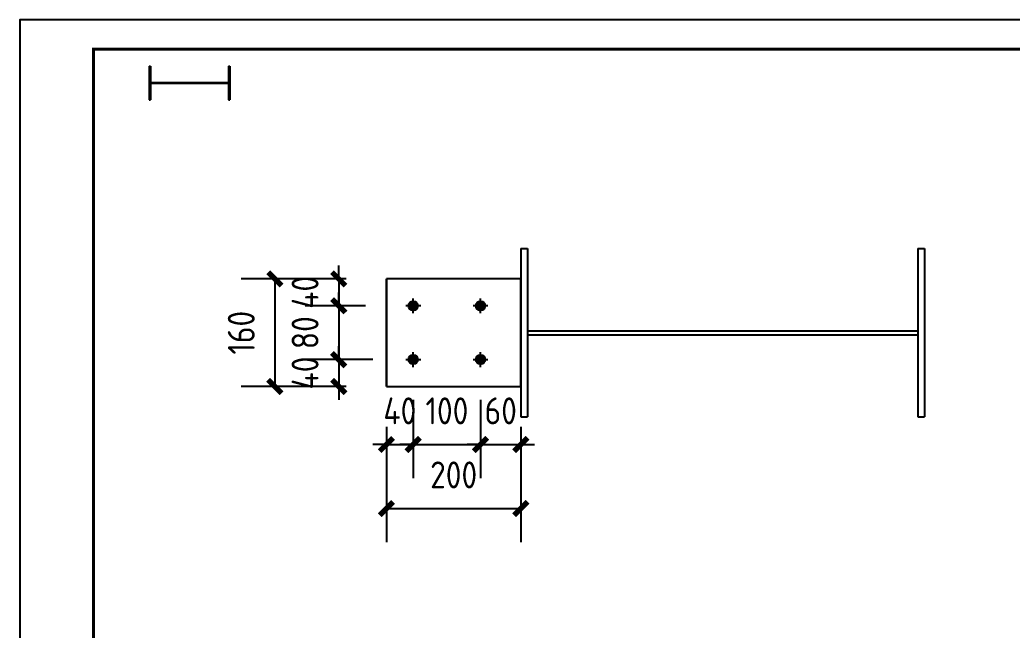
# Model space of a CAD drawing. Extents: x -9001 to 151288, y 75886 to 362543.
# Drawn here: x -9001 to -1626, y 111477 to 116014 of the extents above; entities that cross this region are included whole.
import ezdxf
from ezdxf.enums import TextEntityAlignment as Align

# ---------------------------------------------------------------- set-up
doc = ezdxf.new("R2010")
doc.units = 0
doc.header["$LTSCALE"] = 1000
doc.header["$MEASUREMENT"] = 0
doc.layers.add('PUB_TITLE', color=4, linetype='Continuous')
doc.styles.get("Standard").update_dxf_attribs({"font": 'gbenor.shx', "bigfont": 'gbcbig.shx'})
doc.dimstyles.get("Standard").update_dxf_attribs({"dimscale": 100, "dimtxt": 1, "dimasz": 1, "dimexe": 2.5, "dimexo": 3, "dimgap": 1.5, "dimtad": 1, "dimdec": 0, "dimzin": 0, "dimdsep": 46, "dimtxsty": 'Standard', "dimblk": 'ARCHTICK', "dimcen": 0.09, "dimadec": 0, "dimazin": 0, "dimtfac": 1, "dimtdec": 0, "dimtix": 1, "dimtmove": 2, "dimatfit": 3, "dimfxl": 1, "dimtolj": 1, "dimtzin": 0, "dimarcsym": 0})

# ---------------------------------------------------------------- blocks, each defined once
blk = doc.blocks.new('$titleblk$00000167')
blk.add_lwpolyline([(-1189, 0), (0, 0), (0, 841), (-1189, 841)], close=True)
at = {"const_width": 1}
blk.add_lwpolyline([(-1164, 10), (-10, 10), (-10, 831), (-1164, 831)], close=True, dxfattribs=at)
at = {"flags": 4}
for tag, p in [('(扩展图名)', (-62.12, 184.1)), ('图名', (-62.12, 180.13)), ('日期', (-62.12, 172.03)), ('图号', (-62.12, 163.99)), ('比例', (-62.12, 156)), ('子项', (-59.56, 82.07)), ('工程名称', (-59.24, 70.19)), ('设计号', (-36.91, 28.62))]:
    blk.add_attdef(tag, text='', height=3.5, dxfattribs=at).set_placement(p, align=Align.CENTER)
for tag, p in [('设计人', (-64.84, 148.13)), ('负责人', (-64.71, 140.27)), ('主持人', (-64.73, 132.26)), ('校对人', (-64.28, 124.4)), ('审核人', (-63.96, 116.15)), ('审定人', (-64.16, 107.95)), ('所长', (-64.16, 99.76))]:
    blk.add_attdef(tag, p, '', height=3.5)
blk = doc.blocks.new('_ArchTick')
at = {"color": 0, "linetype": 'ByBlock', "const_width": 0.4}
blk.add_lwpolyline([(-0.5, -0.5), (0.5, 0.5)], dxfattribs=at)
blk = doc.blocks.new('*D630')
at = {"color": 0, "lineweight": -2}
for p, q in [((-6630.5, 114088.5), (-6630.5, 114188.5)), ((-6576.5, 114088.5), (-6880.5, 114088.5)), ((-6630.5, 114088.5), (-6630.5, 113888.5)), ((-6431.5, 113888.5), (-6880.5, 113888.5)), ((-6630.5, 113888.5), (-6630.5, 113788.5))]:
    blk.add_line(p, q, dxfattribs=at)
at = {"layer": 'Defpoints', "color": 0}
for p in [(-6276.5, 114088.5), (-6630.5, 113888.5), (-6131.5, 113888.5)]:
    blk.add_point(p, dxfattribs=at)
at = {"color": 0, "lineweight": -2, "xscale": 100, "yscale": 100, "zscale": 100}
for p, rotation in [((-6630.5, 114088.5), 270), ((-6630.5, 113888.5), 90)]:
    blk.add_blockref('_ArchTick', p, dxfattribs=dict(at, rotation=rotation))
at = {"color": 0, "insert": (-6880.5, 113988.5), "char_height": 200, "attachment_point": 5, "rotation": 90}
blk.add_mtext('\\A1;40', dxfattribs=at)
blk = doc.blocks.new('*D631')
at = {"color": 0, "lineweight": -2}
for p, q in [((-6630.5, 113888.5), (-6630.5, 113988.5)), ((-6431.5, 113888.5), (-6880.5, 113888.5)), ((-6630.5, 113888.5), (-6630.5, 113488.5)), ((-6376.5, 113488.5), (-6880.5, 113488.5)), ((-6630.5, 113488.5), (-6630.5, 113388.5))]:
    blk.add_line(p, q, dxfattribs=at)
at = {"layer": 'Defpoints', "color": 0}
for p in [(-6131.5, 113888.5), (-6630.5, 113488.5), (-6076.5, 113488.5)]:
    blk.add_point(p, dxfattribs=at)
at = {"color": 0, "lineweight": -2, "xscale": 100, "yscale": 100, "zscale": 100}
for p, rotation in [((-6630.5, 113888.5), 270), ((-6630.5, 113488.5), 90)]:
    blk.add_blockref('_ArchTick', p, dxfattribs=dict(at, rotation=rotation))
at = {"color": 0, "insert": (-6880.5, 113688.5), "char_height": 200, "attachment_point": 5, "rotation": 90}
blk.add_mtext('\\A1;80', dxfattribs=at)
blk = doc.blocks.new('*D632')
at = {"color": 0, "lineweight": -2}
for p, q in [((-6630.5, 113488.5), (-6630.5, 113588.5)), ((-6376.5, 113488.5), (-6880.5, 113488.5)), ((-6630.5, 113488.5), (-6630.5, 113288.5)), ((-6576.5, 113288.5), (-6880.5, 113288.5)), ((-6630.5, 113288.5), (-6630.5, 113188.5))]:
    blk.add_line(p, q, dxfattribs=at)
at = {"layer": 'Defpoints', "color": 0}
for p in [(-6076.5, 113488.5), (-6630.5, 113288.5), (-6276.5, 113288.5)]:
    blk.add_point(p, dxfattribs=at)
at = {"color": 0, "lineweight": -2, "xscale": 100, "yscale": 100, "zscale": 100}
for p, rotation in [((-6630.5, 113488.5), 270), ((-6630.5, 113288.5), 90)]:
    blk.add_blockref('_ArchTick', p, dxfattribs=dict(at, rotation=rotation))
at = {"color": 0, "insert": (-6880.5, 113388.5), "char_height": 200, "attachment_point": 5, "rotation": 90}
blk.add_mtext('\\A1;40', dxfattribs=at)
blk = doc.blocks.new('*D633')
at = {"color": 0, "lineweight": -2}
for p, q in [((-6076.5, 113188.5), (-6076.5, 112607.5)), ((-6276.5, 112988.5), (-6276.5, 112607.5)), ((-6276.5, 112857.5), (-6376.5, 112857.5)), ((-6276.5, 112857.5), (-6076.5, 112857.5)), ((-6076.5, 112857.5), (-5976.5, 112857.5))]:
    blk.add_line(p, q, dxfattribs=at)
at = {"layer": 'Defpoints', "color": 0}
for p in [(-6076.5, 113488.5), (-6276.5, 113288.5), (-6076.5, 112857.5)]:
    blk.add_point(p, dxfattribs=at)
at = {"color": 0, "lineweight": -2, "xscale": 100, "yscale": 100, "zscale": 100}
blk.add_blockref('_ArchTick', (-6276.5, 112857.5), dxfattribs=at)
at = {"color": 0, "lineweight": -2, "xscale": 100, "yscale": 100, "zscale": 100, "rotation": 180}
blk.add_blockref('_ArchTick', (-6076.5, 112857.5), dxfattribs=at)
at = {"color": 0, "insert": (-6176.5, 113107.5), "char_height": 200, "attachment_point": 5}
blk.add_mtext('\\A1;40', dxfattribs=at)
blk = doc.blocks.new('*D634')
at = {"color": 0, "lineweight": -2}
for p, q in [((-6076.5, 113188.5), (-6076.5, 112607.5)), ((-5576.5, 113188.5), (-5576.5, 112607.5)), ((-6076.5, 112857.5), (-6176.5, 112857.5)), ((-6076.5, 112857.5), (-5576.5, 112857.5)), ((-5576.5, 112857.5), (-5476.5, 112857.5))]:
    blk.add_line(p, q, dxfattribs=at)
at = {"layer": 'Defpoints', "color": 0}
for p in [(-6076.5, 113488.5), (-5576.5, 113488.5), (-5576.5, 112857.5)]:
    blk.add_point(p, dxfattribs=at)
at = {"color": 0, "lineweight": -2, "xscale": 100, "yscale": 100, "zscale": 100}
blk.add_blockref('_ArchTick', (-6076.5, 112857.5), dxfattribs=at)
at = {"color": 0, "lineweight": -2, "xscale": 100, "yscale": 100, "zscale": 100, "rotation": 180}
blk.add_blockref('_ArchTick', (-5576.5, 112857.5), dxfattribs=at)
at = {"color": 0, "insert": (-5826.5, 113107.5), "char_height": 200, "attachment_point": 5}
blk.add_mtext('\\A1;100', dxfattribs=at)
blk = doc.blocks.new('*D635')
at = {"color": 0, "lineweight": -2}
for p, q in [((-5576.5, 113188.5), (-5576.5, 112607.5)), ((-5276.5, 112988.5), (-5276.5, 112607.5)), ((-5576.5, 112857.5), (-5676.5, 112857.5)), ((-5576.5, 112857.5), (-5276.5, 112857.5)), ((-5276.5, 112857.5), (-5176.5, 112857.5))]:
    blk.add_line(p, q, dxfattribs=at)
at = {"layer": 'Defpoints', "color": 0}
for p in [(-5576.5, 113488.5), (-5276.5, 113288.5), (-5276.5, 112857.5)]:
    blk.add_point(p, dxfattribs=at)
at = {"color": 0, "lineweight": -2, "xscale": 100, "yscale": 100, "zscale": 100}
blk.add_blockref('_ArchTick', (-5576.5, 112857.5), dxfattribs=at)
at = {"color": 0, "lineweight": -2, "xscale": 100, "yscale": 100, "zscale": 100, "rotation": 180}
blk.add_blockref('_ArchTick', (-5276.5, 112857.5), dxfattribs=at)
at = {"color": 0, "insert": (-5426.5, 113107.5), "char_height": 200, "attachment_point": 5}
blk.add_mtext('\\A1;60', dxfattribs=at)
blk = doc.blocks.new('*D636')
at = {"color": 0, "lineweight": -2}
for p, q in [((-6276.5, 112988.5), (-6276.5, 112131.5)), ((-5276.5, 112988.5), (-5276.5, 112131.5)), ((-6276.5, 112381.5), (-5276.5, 112381.5))]:
    blk.add_line(p, q, dxfattribs=at)
at = {"layer": 'Defpoints', "color": 0}
for p in [(-6276.5, 113288.5), (-5276.5, 113288.5), (-5276.5, 112381.5)]:
    blk.add_point(p, dxfattribs=at)
at = {"color": 0, "lineweight": -2, "xscale": 100, "yscale": 100, "zscale": 100, "rotation": 180}
blk.add_blockref('_ArchTick', (-6276.5, 112381.5), dxfattribs=at)
at = {"color": 0, "lineweight": -2, "xscale": 100, "yscale": 100, "zscale": 100}
blk.add_blockref('_ArchTick', (-5276.5, 112381.5), dxfattribs=at)
at = {"color": 0, "insert": (-5776.5, 112631.5), "char_height": 200, "attachment_point": 5}
blk.add_mtext('\\A1;200', dxfattribs=at)
blk = doc.blocks.new('*D637')
at = {"color": 0, "lineweight": -2}
for p, q in [((-6576.5, 114088.5), (-7355, 114088.5)), ((-7105, 114088.5), (-7105, 113288.5)), ((-6576.5, 113288.5), (-7355, 113288.5))]:
    blk.add_line(p, q, dxfattribs=at)
at = {"layer": 'Defpoints', "color": 0}
for p in [(-6276.5, 114088.5), (-7105, 113288.5), (-6276.5, 113288.5)]:
    blk.add_point(p, dxfattribs=at)
at = {"color": 0, "lineweight": -2, "xscale": 100, "yscale": 100, "zscale": 100}
for p, rotation in [((-7105, 114088.5), 90), ((-7105, 113288.5), 270)]:
    blk.add_blockref('_ArchTick', p, dxfattribs=dict(at, rotation=rotation))
at = {"color": 0, "insert": (-7355, 113688.5), "char_height": 200, "attachment_point": 5, "rotation": 90}
blk.add_mtext('\\A1;160', dxfattribs=at)

msp = doc.modelspace()

# ---------------------------------------------------------------- hatches: boundary and pattern name
h = msp.add_hatch()
h.set_pattern_fill('ANSI31', color=256, scale=5, angle=90, style=0)
h.set_pattern_definition([(135, (31227.5, -2343.5), (-5.6126601, -5.6126601), [])])
h.paths.add_polyline_path([(-6111.5, 113488.5, 0.414214), (-6076.5, 113453.5), (-6076.5, 113488.5)])
h.paths.add_polyline_path([(-6076.5, 113488.5), (-6076.5, 113453.5, 0.414214), (-6041.5, 113488.5)])
h.paths.add_polyline_path([(-6076.5, 113523.5), (-6076.5, 113488.5), (-6041.5, 113488.5, 0.414214)])
h.paths.add_polyline_path([(-6111.5, 113488.5), (-6076.5, 113488.5), (-6076.5, 113523.5, 0.414214)])
h.paths.add_polyline_path([(-5611.5, 113488.5, 0.414214), (-5576.5, 113453.5), (-5576.5, 113488.5)])
h.paths.add_polyline_path([(-5576.5, 113488.5), (-5576.5, 113453.5, 0.414214), (-5541.5, 113488.5)])
h.paths.add_polyline_path([(-5576.5, 113523.5), (-5576.5, 113488.5), (-5541.5, 113488.5, 0.414214)])
h.paths.add_polyline_path([(-5611.5, 113488.5), (-5576.5, 113488.5), (-5576.5, 113523.5, 0.414214)])
h.paths.add_polyline_path([(-5611.5, 113888.5, 0.414214), (-5576.5, 113853.5), (-5576.5, 113888.5)])
h.paths.add_polyline_path([(-5576.5, 113888.5), (-5576.5, 113853.5, 0.414214), (-5541.5, 113888.5)])
h.paths.add_polyline_path([(-5576.5, 113923.5), (-5576.5, 113888.5), (-5541.5, 113888.5, 0.414214)])
h.paths.add_polyline_path([(-5611.5, 113888.5), (-5576.5, 113888.5), (-5576.5, 113923.5, 0.414214)])
h.paths.add_polyline_path([(-6076.5, 113888.5), (-6076.5, 113853.5, 0.414214), (-6041.5, 113888.5)])
h.paths.add_polyline_path([(-6111.5, 113888.5, 0.414214), (-6076.5, 113853.5), (-6076.5, 113888.5)])
h.paths.add_polyline_path([(-6111.5, 113888.5), (-6076.5, 113888.5), (-6076.5, 113923.5, 0.414214)])
h.paths.add_polyline_path([(-6076.5, 113923.5), (-6076.5, 113888.5), (-6041.5, 113888.5, 0.414214)])

# ---------------------------------------------------------------- linework, layer by layer
for p, q in [((-8039.5, 115670.5), (-8039.5, 115420.5)), ((-8039.5, 115670.5), (-8029.5, 115670.5)), ((-8029.5, 115670.5), (-8029.5, 115420.5)), ((-7449.5, 115670.5), (-7439.5, 115670.5)), ((-7449.5, 115670.5), (-7449.5, 115420.5)), ((-7439.5, 115670.5), (-7439.5, 115420.5)), ((-8039.5, 115545.5), (-7439.5, 115545.5)), ((-8029.5, 115548.5), (-7449.5, 115548.5)), ((-8029.5, 115542.5), (-7739.5, 115542.5)), ((-8029.5, 115542.5), (-7449.5, 115542.5)), ((-8039.5, 115420.5), (-8029.5, 115420.5)), ((-7449.5, 115420.5), (-7439.5, 115420.5)), ((-5276.5, 114313.5), (-5276.5, 113063.5)), ((-5276.5, 114313.5), (-5226.5, 114313.5)), ((-5226.5, 114313.5), (-5226.5, 113063.5)), ((-2326.5, 114313.5), (-2276.5, 114313.5)), ((-2326.5, 114313.5), (-2326.5, 113063.5)), ((-2276.5, 114313.5), (-2276.5, 113063.5)), ((-5276.5, 114088.5), (-6276.5, 114088.5)), ((-6276.5, 114088.5), (-6276.5, 113288.5)), ((-6276.5, 113288.5), (-6276.5, 114088.5)), ((-6276.5, 113288.5), (-6276.5, 114088.5)), ((-5276.5, 113288.5), (-5276.5, 114088.5)), ((-5276.5, 114088.5), (-5276.5, 113288.5)), ((-6076.5, 113833.5), (-6076.5, 113943.5)), ((-5576.5, 113833.5), (-5576.5, 113943.5)), ((-6021.5, 113888.5), (-6131.5, 113888.5)), ((-5521.5, 113888.5), (-5631.5, 113888.5)), ((-5226.5, 113703.5), (-2326.5, 113703.5)), ((-5226.5, 113673.5), (-3776.5, 113673.5)), ((-5226.5, 113673.5), (-2326.5, 113673.5)), ((-6076.5, 113433.5), (-6076.5, 113543.5)), ((-5576.5, 113433.5), (-5576.5, 113543.5)), ((-6131.5, 113488.5), (-6021.5, 113488.5)), ((-5631.5, 113488.5), (-5521.5, 113488.5)), ((-6276.5, 113288.5), (-5276.5, 113288.5)), ((-5276.5, 113063.5), (-5226.5, 113063.5)), ((-2326.5, 113063.5), (-2276.5, 113063.5))]:
    msp.add_line(p, q)
for centre in [(-6076.5, 113888.5), (-5576.5, 113888.5), (-6076.5, 113488.5), (-5576.5, 113488.5)]:
    msp.add_circle(centre, 35)

# ---------------------------------------------------------------- block references
at = {"layer": 'PUB_TITLE', "xscale": 21.86999999999534, "yscale": 21.86999999999898, "zscale": 21.87}
msp.add_blockref('$titleblk$00000167', (17002.9, 97621.8), dxfattribs=at)

# ---------------------------------------------------------------- dimensions: what is measured, and where the dimension line sits
for base, p1, p2, picture, middle in [((-6630.5, 113888.5), (-6276.5, 114088.5), (-6131.5, 113888.5), '*D630', (-6880.5, 113988.5)), ((-7105, 113288.5), (-6276.5, 114088.5), (-6276.5, 113288.5), '*D637', (-7355, 113688.5)), ((-6630.5, 113488.5), (-6131.5, 113888.5), (-6076.5, 113488.5), '*D631', (-6880.5, 113688.5)), ((-6630.5, 113288.5), (-6076.5, 113488.5), (-6276.5, 113288.5), '*D632', (-6880.5, 113388.5))]:
    dim = msp.add_linear_dim(base=base, p1=p1, p2=p2, angle=90, dimstyle='Standard', override={"dimtxt": 2, "dimlfac": 0.2})
    dim.commit()
    dim.dimension.update_dxf_attribs({"geometry": picture, "text_midpoint": middle})
for base, p1, p2, picture, middle in [((-6076.5, 112857.5), (-6276.5, 113288.5), (-6076.5, 113488.5), '*D633', (-6176.5, 113107.5)), ((-5576.5, 112857.5), (-6076.5, 113488.5), (-5576.5, 113488.5), '*D634', (-5826.5, 113107.5)), ((-5276.5, 112857.5), (-5576.5, 113488.5), (-5276.5, 113288.5), '*D635', (-5426.5, 113107.5)), ((-5276.5, 112381.5), (-6276.5, 113288.5), (-5276.5, 113288.5), '*D636', (-5776.5, 112631.5))]:
    dim = msp.add_linear_dim(base=base, p1=p1, p2=p2, dimstyle='Standard', override={"dimtxt": 2, "dimlfac": 0.2})
    dim.commit()
    dim.dimension.update_dxf_attribs({"geometry": picture, "text_midpoint": middle})

doc.saveas('drawing.dxf')
